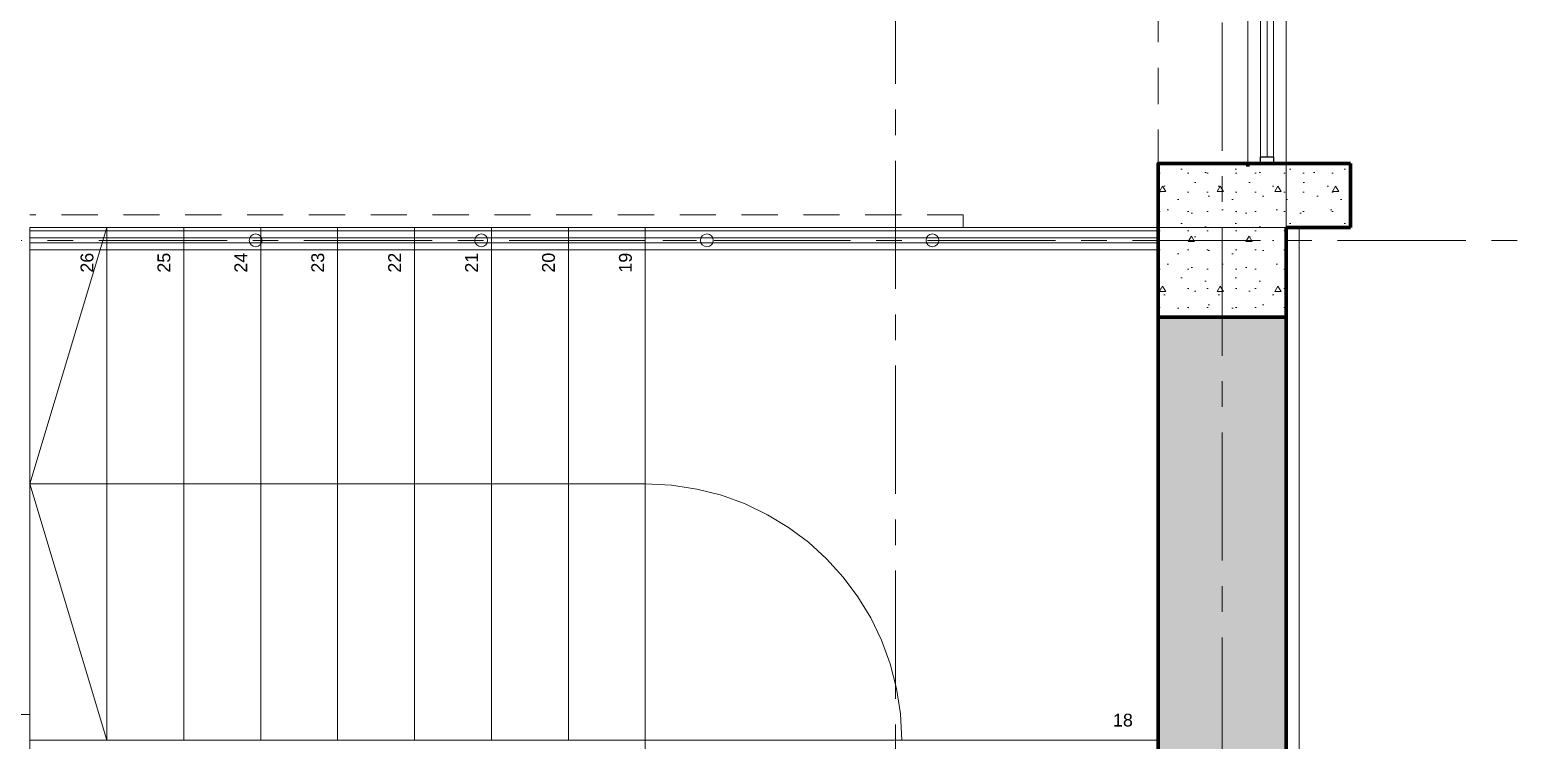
# Model space of a CAD drawing. Header units: inches. Extents: x -19 to 5698, y -728 to 92.
# Drawn here: x 139.17 to 145.02, y 24.75 to 27.52 of the extents above; entities that cross this region are included whole.
import ezdxf

# ---------------------------------------------------------------- set-up
doc = ezdxf.new("R2010")
doc.units = ezdxf.units.IN
doc.header["$MEASUREMENT"] = 0
doc.set_wipeout_variables(frame=1)
for name, pattern in [('ACAD_ISO04W100', [30, 24, -3, 0, -3]), ('HIDDEN', [0.375, 0.25, -0.125]), ('Hidden Line', [0.195611, 0.141111, -0.0545]), ('Línea Oculta', [0.195611, 0.141111, -0.0545]), ('Punto & Raya', [0.65, 0.5, -0.075, 0, -0.075]), ('Raya Pequeña', [0.141111, 0.070556, -0.070556]), ('Wipeout_Contour', [1, 0, -1])]:
    doc.linetypes.add(name, pattern=pattern)
doc.layers.add('00 conduct tomacorr', color=120, linetype='HIDDEN', lineweight=30)
for name, color, linetype in [('02 _ ARQ _ ALB _ Ejes Generales', 251, 'Continuous'), ('02 _ ARQ _ ZON _ Espacio.3D', 7, 'Continuous'), ('08 _ STR _ EXT _ 06 Columnas', 7, 'Continuous'), ('08 _ STR _ EXT _ 06 Elementos de Fachada', 7, 'Continuous'), ('08 _ STR _ EXT _ 07 Losa Aligerada', 7, 'Continuous'), ('08 _ STR _ EXT _ 09 Vigas', 251, 'Continuous'), ('08 _ STR _ EXT _ 11 Escaleras', 7, 'Continuous'), ('Estructura - 04 MURO', 7, 'Continuous'), ('Interior - CIELO RASSO', 7, 'Continuous'), ('Interior - Escaleras & Barandillas', 7, 'Continuous'), ('Marcador - Secciones', 7, 'Continuous')]:
    doc.layers.add(name, color=color, linetype=linetype)
doc.styles.add('Estilo_Generado_3', font='arial.ttf')
pattern_1 = [(0, (92.5, 6e-09), (0, 0.3897114), [0.024375, -0.200625]), (0, (92.6125, 0.19486), (0, 0.3897114), [0.024375, -0.200625]), (60, (92.5, 6e-09), (-0.3375, 0.1948557), [0.024375, -0.200625]), (60, (92.725, 6e-09), (-0.3375, 0.1948557), [0.024375, -0.200625]), (120, (92.5244, 6e-09), (0.3375, 0.1948557), [0.024375, -0.200625]), (120, (92.7494, 6e-09), (0.3375, 0.1948557), [0.024375, -0.200625]), (0, (92.500015, 0.0375), (0, 0.075), [0, -0.075, 0, -0.1125]), (45, (92.537515, 0.0375), (-0.05303301, 0.05303301), [0, -0.05625, 0, -0.09375])]

msp = doc.modelspace()

# ---------------------------------------------------------------- hatches: boundary and pattern name
at = {"layer": '08 _ STR _ EXT _ 06 Elementos de Fachada', "linetype": 'Continuous', "lineweight": 9}
h = msp.add_hatch(dxfattribs=at)
h.set_pattern_fill('HORMIGÓN_EN_MASA_0002', color=250, style=0, pattern_type=2)
h.set_pattern_definition(pattern_1)
h.paths.add_polyline_path([(144.07, 26.75), (144.32, 26.75), (144.32, 27), (144.07, 27)])

# ---------------------------------------------------------------- linework, layer by layer
at = {"layer": '02 _ ARQ _ ALB _ Ejes Generales', "color": 251, "linetype": 'Punto & Raya', "lineweight": 13, "true_color": 0x636466}
msp.add_line((143.82, 3.05), (143.82, 44.9), dxfattribs=at)
at = {"layer": '02 _ ARQ _ ZON _ Espacio.3D', "color": 254, "linetype": 'Continuous', "lineweight": 0, "flags": 128}
msp.add_lwpolyline([(138.17, 19.05), (138.17, 20.35), (139.17, 20.35), (139.17, 22.25), (138.67, 22.25), (138.67, 22.7), (139.17, 22.7), (139.17, 24.4), (138.67, 24.4), (138.67, 24.85), (139.17, 24.85), (139.17, 26.75), (143.57, 26.75), (143.57, 27), (143.92, 27), (143.92, 29.7)], dxfattribs=at)
at = {"layer": '08 _ STR _ EXT _ 06 Elementos de Fachada', "color": 7, "linetype": 'Continuous', "lineweight": 80, "flags": 128}
for points in [[(144.32, 27), (144.07, 27)], [(144.32, 26.75), (144.32, 27)], [(144.07, 26.75), (144.32, 26.75)]]:
    msp.add_lwpolyline(points, dxfattribs=at)
at = {"layer": '08 _ STR _ EXT _ 07 Losa Aligerada', "color": 7, "linetype": 'Continuous', "lineweight": 18, "flags": 128}
msp.add_lwpolyline([(129.57, 3.3753), (137.07, 3.3753), (137.07, 6.05), (144.82, 6.05), (144.82, 14.9999), (144.07, 14.9999), (144.07, 15.1499), (144.07, 15.7999), (144.07, 18.1001), (144.07, 18.1001), (144.07, 20.35), (139.17, 20.35), (139.17, 22.35), (139.17, 22.6), (139.17, 24.5), (139.17, 24.75), (139.17, 26.75), (144.07, 26.75), (144.07, 29.7)], dxfattribs=at)
at = {"layer": '08 _ STR _ EXT _ 09 Vigas', "color": 251, "linetype": 'Hidden Line', "lineweight": 13, "true_color": 0x636466}
msp.add_line((144.07, 26.75), (144.07, 39.9), dxfattribs=at)
at = {"layer": '08 _ STR _ EXT _ 09 Vigas', "color": 251, "linetype": 'Continuous', "lineweight": 13, "true_color": 0x636466}
msp.add_line((144.07, 26.4), (144.07, 20.7), dxfattribs=at)
at = {"layer": '08 _ STR _ EXT _ 09 Vigas', "color": 251, "linetype": 'Continuous', "lineweight": 80, "true_color": 0x636466}
msp.add_line((144.07, 26.4), (144.07, 20.7), dxfattribs=at)
at = {"layer": 'Estructura - 04 MURO', "color": 165, "linetype": 'Continuous', "lineweight": 15}
for p, q in [((143.92, 27), (143.92, 29.7)), ((144.07, 27), (144.07, 29.7)), ((143.97, 27.026), (143.97, 28.33)), ((143.995, 27.026), (143.995, 28.33)), ((144.02, 28.33), (144.02, 27.026)), ((144.07, 20.35), (144.07, 26.75)), ((144.07, 20.35), (144.07, 26.75)), ((144.12, 20.35), (144.12, 26.75)), ((144.12, 20.35), (144.12, 26.75))]:
    msp.add_line(p, q, dxfattribs=at)
at = {"layer": 'Estructura - 04 MURO', "color": 7, "linetype": 'Continuous', "lineweight": 80}
for p, q in [((143.97, 27), (143.92, 27)), ((143.97, 27), (143.92, 27)), ((144.02, 27), (143.97, 27)), ((144.02, 27), (143.97, 27)), ((144.02, 27), (143.97, 27)), ((144.07, 27), (144.02, 27)), ((144.07, 27), (144.02, 27))]:
    msp.add_line(p, q, dxfattribs=at)
at = {"layer": 'Estructura - 04 MURO', "color": 165, "linetype": 'Continuous', "lineweight": 25}
for p, q in [((143.97, 27), (143.97, 27.026)), ((143.97, 27.026), (144.02, 27.026)), ((144.02, 27.026), (144.02, 27))]:
    msp.add_line(p, q, dxfattribs=at)
at = {"layer": 'Estructura - 04 MURO', "color": 251, "linetype": 'Línea Oculta', "lineweight": 13}
msp.add_line((144.02, 26.4), (143.87, 26.4), dxfattribs=at)
msp.add_line((144.02, 26.4), (143.87, 26.4), dxfattribs=at)
at = {"layer": 'Estructura - 04 MURO', "color": 7, "linetype": 'Continuous', "lineweight": 80, "flags": 128}
msp.add_lwpolyline([(143.92, 26.9879), (143.92, 27)], dxfattribs=at)
at = {"layer": 'Interior - CIELO RASSO', "color": 251, "linetype": 'Línea Oculta', "lineweight": 13, "flags": 128}
msp.add_lwpolyline([(142.81, 26.8), (139.17, 26.8)], dxfattribs=at)

# ---------------------------------------------------------------- next in the draw order: wipeouts: each hides what was drawn before it
at = {"color": 254, "linetype": 'Wipeout_Contour', "lineweight": 0, "ltscale": 3417.818333}
msp.add_wipeout([(143.57, 24.75), (141.57, 24.75), (141.57, 22.35), (143.57, 22.35)], dxfattribs=at).dxf.layer = '08 _ STR _ EXT _ 11 Escaleras'

# ---------------------------------------------------------------- next in the draw order: linework, layer by layer
at = {"layer": '08 _ STR _ EXT _ 11 Escaleras', "color": 161, "linetype": 'Continuous', "lineweight": 13}
for p, q in [((141.57, 24.75), (141.57, 22.35)), ((143.57, 22.35), (143.57, 24.75))]:
    msp.add_line(p, q, dxfattribs=at)

# ---------------------------------------------------------------- next in the draw order: wipeouts: each hides what was drawn before it
at = {"color": 254, "linetype": 'Wipeout_Contour', "lineweight": 0, "ltscale": 3417.976311}
msp.add_wipeout([(141.57, 24.75), (143.57, 24.75), (143.57, 25.1885), (141.57, 25.1885)], dxfattribs=at).dxf.layer = '08 _ STR _ EXT _ 11 Escaleras'

# ---------------------------------------------------------------- next in the draw order: linework, layer by layer
at = {"layer": '08 _ STR _ EXT _ 11 Escaleras', "color": 161, "linetype": 'Continuous', "lineweight": 13}
for p, q in [((141.57, 25.1885), (141.57, 24.75)), ((143.57, 24.75), (143.57, 25.1885))]:
    msp.add_line(p, q, dxfattribs=at)
at = {"layer": '08 _ STR _ EXT _ 11 Escaleras', "color": 161, "linetype": 'Raya Pequeña', "lineweight": 13}
msp.add_line((143.57, 25.1885), (141.57, 25.1885), dxfattribs=at)

# ---------------------------------------------------------------- next in the draw order: wipeouts: each hides what was drawn before it
at = {"color": 254, "linetype": 'Wipeout_Contour', "lineweight": 0, "ltscale": 3418.096804}
msp.add_wipeout([(141.57, 26.75), (141.57, 25.1885), (143.57, 25.1885), (143.57, 26.75)], dxfattribs=at).dxf.layer = '08 _ STR _ EXT _ 11 Escaleras'

# ---------------------------------------------------------------- next in the draw order: linework, layer by layer
at = {"layer": '08 _ STR _ EXT _ 11 Escaleras', "color": 161, "linetype": 'Continuous', "lineweight": 13}
for p, q in [((143.57, 26.75), (141.57, 26.75)), ((143.57, 25.1885), (143.57, 26.75))]:
    msp.add_line(p, q, dxfattribs=at)

# ---------------------------------------------------------------- next in the draw order: wipeouts: each hides what was drawn before it
at = {"color": 254, "linetype": 'Wipeout_Contour', "lineweight": 0, "ltscale": 3409.275166}
msp.add_wipeout([(141.57, 26.75), (139.17, 26.75), (139.17, 24.75), (141.57, 24.75)], dxfattribs=at).dxf.layer = '08 _ STR _ EXT _ 11 Escaleras'

# ---------------------------------------------------------------- next in the draw order: linework, layer by layer
at = {"layer": '08 _ STR _ EXT _ 11 Escaleras', "color": 161, "linetype": 'Continuous', "lineweight": 13}
for p, q in [((141.57, 26.75), (139.17, 26.75)), ((139.17, 26.75), (139.17, 24.75)), ((139.17, 24.75), (141.57, 24.75)), ((141.57, 24.75), (143.57, 24.75))]:
    msp.add_line(p, q, dxfattribs=at)
at = {"layer": '08 _ STR _ EXT _ 11 Escaleras', "color": 161, "linetype": 'Raya Pequeña', "lineweight": 13}
msp.add_line((141.4316, 24.75), (141.4316, 26.75), dxfattribs=at)

# ---------------------------------------------------------------- next in the draw order: wipeouts: each hides what was drawn before it
at = {"color": 254, "linetype": 'Wipeout_Contour', "lineweight": 0, "ltscale": 3417.933419}
msp.add_wipeout([(143.57, 24.75), (141.57, 24.75), (141.57, 24.45), (143.57, 24.45)], dxfattribs=at).dxf.layer = '08 _ STR _ EXT _ 11 Escaleras'

# ---------------------------------------------------------------- next in the draw order: linework, layer by layer
at = {"layer": '08 _ STR _ EXT _ 11 Escaleras', "color": 167, "linetype": 'Continuous', "lineweight": 18}
for p, q in [((143.57, 24.75), (141.57, 24.75)), ((141.57, 24.75), (141.57, 24.45)), ((143.57, 24.45), (143.57, 24.75))]:
    msp.add_line(p, q, dxfattribs=at)

# ---------------------------------------------------------------- next in the draw order: wipeouts: each hides what was drawn before it
at = {"color": 254, "linetype": 'Wipeout_Contour', "lineweight": 0, "ltscale": 3418.071165}
msp.add_wipeout([(141.57, 24.75), (143.57, 24.75), (143.57, 26.75), (141.57, 26.75)], dxfattribs=at).dxf.layer = '08 _ STR _ EXT _ 11 Escaleras'

# ---------------------------------------------------------------- next in the draw order: linework, layer by layer
at = {"layer": '08 _ STR _ EXT _ 11 Escaleras', "color": 167, "linetype": 'Continuous', "lineweight": 18}
for p, q in [((141.57, 26.75), (141.57, 24.75)), ((143.57, 26.75), (141.57, 26.75)), ((143.57, 24.75), (143.57, 26.75)), ((141.57, 24.75), (143.57, 24.75))]:
    msp.add_line(p, q, dxfattribs=at)

# ---------------------------------------------------------------- next in the draw order: wipeouts: each hides what was drawn before it
at = {"color": 254, "linetype": 'Wipeout_Contour', "lineweight": 0, "ltscale": 3413.473318}
msp.add_wipeout([(141.57, 26.75), (141.27, 26.75), (141.27, 24.75), (141.57, 24.75)], dxfattribs=at).dxf.layer = '08 _ STR _ EXT _ 11 Escaleras'

# ---------------------------------------------------------------- next in the draw order: linework, layer by layer
at = {"layer": '08 _ STR _ EXT _ 11 Escaleras', "color": 167, "linetype": 'Continuous', "lineweight": 18}
for p, q in [((141.57, 26.75), (141.27, 26.75)), ((141.27, 26.75), (141.27, 24.75)), ((141.57, 24.75), (141.57, 26.75)), ((141.27, 24.75), (141.57, 24.75))]:
    msp.add_line(p, q, dxfattribs=at)
msp.add_arc((141.57, 24.75), 1, 0, 90, dxfattribs=at)

# ---------------------------------------------------------------- next in the draw order: wipeouts: each hides what was drawn before it
at = {"color": 254, "linetype": 'Wipeout_Contour', "lineweight": 0, "ltscale": 3412.273866}
msp.add_wipeout([(141.27, 26.75), (140.97, 26.75), (140.97, 24.75), (141.27, 24.75)], dxfattribs=at).dxf.layer = '08 _ STR _ EXT _ 11 Escaleras'
at = {"color": 254, "linetype": 'Wipeout_Contour', "lineweight": 0, "ltscale": 3417.933419}
msp.add_wipeout([(143.57, 24.75), (141.57, 24.75), (141.57, 24.45), (143.57, 24.45)], dxfattribs=at).dxf.layer = '08 _ STR _ EXT _ 11 Escaleras'

# ---------------------------------------------------------------- next in the draw order: linework, layer by layer
at = {"layer": '08 _ STR _ EXT _ 11 Escaleras', "color": 167, "linetype": 'Continuous', "lineweight": 18}
for p, q in [((141.27, 26.75), (140.97, 26.75)), ((140.97, 26.75), (140.97, 24.75)), ((141.27, 24.75), (141.27, 26.75)), ((140.97, 24.75), (141.27, 24.75))]:
    msp.add_line(p, q, dxfattribs=at)
at = {"layer": '08 _ STR _ EXT _ 11 Escaleras', "color": 161, "linetype": 'ACAD_ISO04W100', "lineweight": 13}
for p, q in [((143.57, 24.75), (141.57, 24.75)), ((141.57, 24.75), (141.57, 24.45)), ((143.57, 24.45), (143.57, 24.75))]:
    msp.add_line(p, q, dxfattribs=at)

# ---------------------------------------------------------------- next in the draw order: wipeouts: each hides what was drawn before it
at = {"color": 254, "linetype": 'Wipeout_Contour', "lineweight": 0, "ltscale": 3411.074414}
msp.add_wipeout([(140.97, 26.75), (140.67, 26.75), (140.67, 24.75), (140.97, 24.75)], dxfattribs=at).dxf.layer = '08 _ STR _ EXT _ 11 Escaleras'

# ---------------------------------------------------------------- next in the draw order: linework, layer by layer
at = {"layer": '08 _ STR _ EXT _ 11 Escaleras', "color": 167, "linetype": 'Continuous', "lineweight": 18}
for p, q in [((140.97, 26.75), (140.67, 26.75)), ((140.67, 26.75), (140.67, 24.75)), ((140.97, 24.75), (140.97, 26.75)), ((140.67, 24.75), (140.97, 24.75))]:
    msp.add_line(p, q, dxfattribs=at)

# ---------------------------------------------------------------- next in the draw order: wipeouts: each hides what was drawn before it
at = {"color": 254, "linetype": 'Wipeout_Contour', "lineweight": 0, "ltscale": 3409.874963}
msp.add_wipeout([(140.67, 26.75), (140.37, 26.75), (140.37, 24.75), (140.67, 24.75)], dxfattribs=at).dxf.layer = '08 _ STR _ EXT _ 11 Escaleras'

# ---------------------------------------------------------------- next in the draw order: linework, layer by layer
at = {"layer": '08 _ STR _ EXT _ 11 Escaleras', "color": 167, "linetype": 'Continuous', "lineweight": 18}
for p, q in [((140.67, 26.75), (140.37, 26.75)), ((140.37, 26.75), (140.37, 24.75)), ((140.67, 24.75), (140.67, 26.75)), ((140.37, 24.75), (140.67, 24.75))]:
    msp.add_line(p, q, dxfattribs=at)

# ---------------------------------------------------------------- next in the draw order: wipeouts: each hides what was drawn before it
at = {"color": 254, "linetype": 'Wipeout_Contour', "lineweight": 0, "ltscale": 3408.675511}
msp.add_wipeout([(140.07, 26.75), (140.07, 24.75), (140.37, 24.75), (140.37, 26.75)], dxfattribs=at).dxf.layer = '08 _ STR _ EXT _ 11 Escaleras'

# ---------------------------------------------------------------- next in the draw order: linework, layer by layer
at = {"layer": '08 _ STR _ EXT _ 11 Escaleras', "color": 167, "linetype": 'Continuous', "lineweight": 18}
for p, q in [((140.37, 26.75), (140.07, 26.75)), ((140.07, 26.75), (140.07, 24.75)), ((140.37, 24.75), (140.37, 26.75)), ((140.07, 24.75), (140.37, 24.75))]:
    msp.add_line(p, q, dxfattribs=at)

# ---------------------------------------------------------------- next in the draw order: wipeouts: each hides what was drawn before it
at = {"color": 254, "linetype": 'Wipeout_Contour', "lineweight": 0, "ltscale": 3407.476061}
msp.add_wipeout([(140.07, 26.75), (139.77, 26.75), (139.77, 24.75), (140.07, 24.75)], dxfattribs=at).dxf.layer = '08 _ STR _ EXT _ 11 Escaleras'

# ---------------------------------------------------------------- next in the draw order: linework, layer by layer
at = {"layer": '08 _ STR _ EXT _ 11 Escaleras', "color": 167, "linetype": 'Continuous', "lineweight": 18}
for p, q in [((140.07, 26.75), (139.77, 26.75)), ((139.77, 26.75), (139.77, 24.75)), ((140.07, 24.75), (140.07, 26.75)), ((139.77, 24.75), (140.07, 24.75))]:
    msp.add_line(p, q, dxfattribs=at)

# ---------------------------------------------------------------- next in the draw order: wipeouts: each hides what was drawn before it
at = {"color": 254, "linetype": 'Wipeout_Contour', "lineweight": 0, "ltscale": 3406.27661}
msp.add_wipeout([(139.77, 26.75), (139.47, 26.75), (139.47, 24.75), (139.77, 24.75)], dxfattribs=at).dxf.layer = '08 _ STR _ EXT _ 11 Escaleras'

# ---------------------------------------------------------------- next in the draw order: linework, layer by layer
at = {"layer": '08 _ STR _ EXT _ 11 Escaleras', "color": 167, "linetype": 'Continuous', "lineweight": 18}
for p, q in [((139.77, 26.75), (139.47, 26.75)), ((139.47, 26.75), (139.47, 24.75)), ((139.77, 24.75), (139.77, 26.75)), ((139.47, 24.75), (139.77, 24.75))]:
    msp.add_line(p, q, dxfattribs=at)

# ---------------------------------------------------------------- next in the draw order: wipeouts: each hides what was drawn before it
at = {"color": 254, "linetype": 'Wipeout_Contour', "lineweight": 0, "ltscale": 3405.07716}
msp.add_wipeout([(139.47, 26.75), (139.17, 26.75), (139.17, 24.75), (139.47, 24.75)], dxfattribs=at).dxf.layer = '08 _ STR _ EXT _ 11 Escaleras'

# ---------------------------------------------------------------- next in the draw order: linework, layer by layer
at = {"layer": '08 _ STR _ EXT _ 11 Escaleras', "color": 167, "linetype": 'Continuous', "lineweight": 18}
for p, q in [((139.47, 26.75), (139.17, 26.75)), ((139.17, 26.75), (139.17, 24.75)), ((139.47, 26.75), (139.17, 25.75)), ((139.47, 24.75), (139.47, 26.75)), ((139.47, 25.75), (139.17, 25.75)), ((139.17, 25.75), (139.47, 24.75)), ((141.57, 25.75), (139.47, 25.75)), ((139.17, 24.75), (139.47, 24.75))]:
    msp.add_line(p, q, dxfattribs=at)

# ---------------------------------------------------------------- next in the draw order: wipeouts: each hides what was drawn before it
at = {"color": 254, "linetype": 'Wipeout_Contour', "lineweight": 0, "ltscale": 3418.071165}
msp.add_wipeout([(141.57, 24.75), (143.57, 24.75), (143.57, 26.75), (141.57, 26.75)], dxfattribs=at).dxf.layer = '08 _ STR _ EXT _ 11 Escaleras'

# ---------------------------------------------------------------- next in the draw order: hatches: boundary and pattern name
at = {"layer": '08 _ STR _ EXT _ 06 Columnas', "linetype": 'Continuous', "lineweight": 9}
h = msp.add_hatch(dxfattribs=at)
h.set_pattern_fill('HORMIGÓN_EN_MASA_0002', style=0, pattern_type=2)
h.set_pattern_definition(pattern_1)
h.paths.add_polyline_path([(143.57, 26.4), (144.07, 26.4), (144.07, 26.75), (144.07, 27), (143.57, 27)])
at = {"layer": '08 _ STR _ EXT _ 09 Vigas', "linetype": 'Continuous', "lineweight": 18}
h = msp.add_hatch(dxfattribs=at)
h.set_pattern_fill('HORMIGÓN_EN_MASA__1__0002', color=12, style=0, pattern_type=2)
h.set_pattern_definition([(0, (92.5, 6e-09), (0, 0.3897114), [0.024375, -0.200625]), (0, (92.6125, 0.19486), (0, 0.3897114), [0.024375, -0.200625]), (60, (92.5, 6e-09), (-0.3375, 0.1948557), [0.024375, -0.200625]), (60, (92.725, 6e-09), (-0.3375, 0.1948557), [0.024375, -0.200625]), (120, (92.5244, 6e-09), (0.3375, 0.1948557), [0.024375, -0.200625]), (120, (92.7494, 6e-09), (0.3375, 0.1948557), [0.024375, -0.200625]), (0, (92.500015, 0.0375), (0, 0.075), [0, -0.075, 0, -0.1125]), (45, (92.537515, 0.0375), (-0.05303301, 0.05303301), [0, -0.05625, 0, -0.09375])])
h.paths.add_polyline_path([(143.57, 20.7), (144.07, 20.7), (144.07, 26.4), (143.57, 26.4)])

# ---------------------------------------------------------------- next in the draw order: linework, layer by layer
at = {"layer": '08 _ STR _ EXT _ 06 Columnas', "color": 7, "linetype": 'Continuous', "lineweight": 80, "flags": 128}
msp.add_lwpolyline([(144.07, 27), (143.57, 27), (143.57, 26.4), (144.07, 26.4), (144.07, 26.75)], dxfattribs=at)
at = {"layer": '08 _ STR _ EXT _ 09 Vigas', "color": 251, "linetype": 'Hidden Line', "lineweight": 13, "true_color": 0x636466}
for p, q in [((143.57, 26.75), (143.57, 29.7)), ((144.07, 26.75), (143.57, 26.75))]:
    msp.add_line(p, q, dxfattribs=at)
at = {"layer": '08 _ STR _ EXT _ 09 Vigas', "color": 251, "linetype": 'Continuous', "lineweight": 13, "true_color": 0x636466}
for q in [(143.57, 20.7), (144.07, 26.4)]:
    msp.add_line((143.57, 26.4), q, dxfattribs=at)
at = {"layer": '08 _ STR _ EXT _ 09 Vigas', "color": 251, "linetype": 'Continuous', "lineweight": 80, "true_color": 0x636466}
for p, q in [((143.57, 26.4), (143.57, 20.7)), ((144.07, 26.4), (143.57, 26.4))]:
    msp.add_line(p, q, dxfattribs=at)
at = {"layer": '08 _ STR _ EXT _ 11 Escaleras', "color": 161, "linetype": 'ACAD_ISO04W100', "lineweight": 13}
for p, q in [((141.57, 26.75), (141.57, 24.75)), ((143.57, 26.75), (141.57, 26.75)), ((143.57, 24.75), (143.57, 26.75)), ((141.57, 24.75), (143.57, 24.75))]:
    msp.add_line(p, q, dxfattribs=at)
at = {"layer": 'Interior - CIELO RASSO', "color": 251, "linetype": 'Línea Oculta', "lineweight": 13, "flags": 128}
msp.add_lwpolyline([(142.81, 26.75), (142.81, 26.8)], dxfattribs=at)
at = {"layer": 'Interior - Escaleras & Barandillas', "color": 161, "linetype": 'Continuous', "lineweight": 13, "flags": 128}
for points in [[(141.81, 26.725, 1), (141.81, 26.675, 1)], [(142.69, 26.725, 1), (142.69, 26.675, 1)]]:
    msp.add_lwpolyline(points, format="xyb", close=True, dxfattribs=at)
at = {"layer": 'Marcador - Secciones', "color": 251, "linetype": 'Punto & Raya', "lineweight": 13, "true_color": 0x636466}
msp.add_line((142.5454, 46.2111), (142.5454, 0.9472), dxfattribs=at)

# ---------------------------------------------------------------- next in the draw order: texts
at = {"layer": '08 _ STR _ EXT _ 11 Escaleras', "color": 161, "lineweight": 13, "insert": (143.3941, 24.8274), "char_height": 0.05, "attachment_point": 4, "style": 'Estilo_Generado_3'}
msp.add_mtext('\\A1;{\\pql;\\fArial|b0|i0|c0|p34;18}', dxfattribs=at)

# ---------------------------------------------------------------- next in the draw order: wipeouts: each hides what was drawn before it
at = {"color": 254, "linetype": 'Wipeout_Contour', "lineweight": 0, "ltscale": 3413.473319}
msp.add_wipeout([(141.27, 26.75), (141.27, 24.75), (141.57, 24.75), (141.57, 26.75)], dxfattribs=at).dxf.layer = '08 _ STR _ EXT _ 11 Escaleras'

# ---------------------------------------------------------------- next in the draw order: linework, layer by layer
at = {"layer": '08 _ STR _ EXT _ 11 Escaleras', "color": 161, "linetype": 'ACAD_ISO04W100', "lineweight": 13}
for p, q in [((141.57, 26.75), (141.27, 26.75)), ((141.27, 26.75), (141.27, 24.75)), ((141.57, 24.75), (141.57, 26.75)), ((141.27, 24.75), (141.57, 24.75))]:
    msp.add_line(p, q, dxfattribs=at)
msp.add_arc((141.57, 24.75), 1, 0, 90, dxfattribs=at)

# ---------------------------------------------------------------- next in the draw order: texts
at = {"layer": '08 _ STR _ EXT _ 11 Escaleras', "color": 161, "lineweight": 13, "insert": (141.4926, 26.5741), "char_height": 0.05, "attachment_point": 4, "rotation": 90, "style": 'Estilo_Generado_3'}
msp.add_mtext('\\A1;{\\pql;\\fArial|b0|i0|c0|p34;19}', dxfattribs=at)

# ---------------------------------------------------------------- next in the draw order: wipeouts: each hides what was drawn before it
at = {"color": 254, "linetype": 'Wipeout_Contour', "lineweight": 0, "ltscale": 3412.273866}
msp.add_wipeout([(140.97, 26.75), (140.97, 24.75), (141.27, 24.75), (141.27, 26.75)], dxfattribs=at).dxf.layer = '08 _ STR _ EXT _ 11 Escaleras'

# ---------------------------------------------------------------- next in the draw order: linework, layer by layer
at = {"layer": '02 _ ARQ _ ALB _ Ejes Generales', "color": 251, "linetype": 'Punto & Raya', "lineweight": 13, "true_color": 0x636466}
msp.add_line((141.07, 26.7), (147.07, 26.7), dxfattribs=at)
at = {"layer": '08 _ STR _ EXT _ 11 Escaleras', "color": 161, "linetype": 'ACAD_ISO04W100', "lineweight": 13}
for p, q in [((141.27, 26.75), (140.97, 26.75)), ((140.97, 26.75), (140.97, 24.75)), ((141.27, 24.75), (141.27, 26.75)), ((140.97, 24.75), (141.27, 24.75))]:
    msp.add_line(p, q, dxfattribs=at)

# ---------------------------------------------------------------- next in the draw order: texts
at = {"layer": '08 _ STR _ EXT _ 11 Escaleras', "color": 161, "lineweight": 13, "insert": (141.1926, 26.5741), "char_height": 0.05, "attachment_point": 4, "rotation": 90, "style": 'Estilo_Generado_3'}
msp.add_mtext('\\A1;{\\pql;\\fArial|b0|i0|c0|p34;20}', dxfattribs=at)

# ---------------------------------------------------------------- next in the draw order: wipeouts: each hides what was drawn before it
at = {"color": 254, "linetype": 'Wipeout_Contour', "lineweight": 0, "ltscale": 3411.074414}
msp.add_wipeout([(140.67, 26.75), (140.67, 24.75), (140.97, 24.75), (140.97, 26.75)], dxfattribs=at).dxf.layer = '08 _ STR _ EXT _ 11 Escaleras'

# ---------------------------------------------------------------- next in the draw order: linework, layer by layer
at = {"layer": '08 _ STR _ EXT _ 11 Escaleras', "color": 161, "linetype": 'ACAD_ISO04W100', "lineweight": 13}
for p, q in [((140.97, 26.75), (140.67, 26.75)), ((140.67, 26.75), (140.67, 24.75)), ((140.97, 24.75), (140.97, 26.75)), ((140.67, 24.75), (140.97, 24.75))]:
    msp.add_line(p, q, dxfattribs=at)
at = {"layer": 'Interior - Escaleras & Barandillas', "color": 161, "linetype": 'Continuous', "lineweight": 13, "flags": 128}
msp.add_lwpolyline([(140.93, 26.725, 1), (140.93, 26.675, 1)], format="xyb", close=True, dxfattribs=at)

# ---------------------------------------------------------------- next in the draw order: texts
at = {"layer": '08 _ STR _ EXT _ 11 Escaleras', "color": 161, "lineweight": 13, "insert": (140.8922, 26.5741), "char_height": 0.05, "attachment_point": 4, "rotation": 90, "style": 'Estilo_Generado_3'}
msp.add_mtext('\\A1;{\\pql;\\fArial|b0|i0|c0|p34;21}', dxfattribs=at)

# ---------------------------------------------------------------- next in the draw order: wipeouts: each hides what was drawn before it
at = {"color": 254, "linetype": 'Wipeout_Contour', "lineweight": 0, "ltscale": 3409.874963}
msp.add_wipeout([(140.37, 24.75), (140.67, 24.75), (140.67, 26.75), (140.37, 26.75)], dxfattribs=at).dxf.layer = '08 _ STR _ EXT _ 11 Escaleras'

# ---------------------------------------------------------------- next in the draw order: linework, layer by layer
at = {"layer": '08 _ STR _ EXT _ 11 Escaleras', "color": 161, "linetype": 'ACAD_ISO04W100', "lineweight": 13}
for p, q in [((140.67, 26.75), (140.37, 26.75)), ((140.37, 26.75), (140.37, 24.75)), ((140.67, 24.75), (140.67, 26.75)), ((140.37, 24.75), (140.67, 24.75))]:
    msp.add_line(p, q, dxfattribs=at)

# ---------------------------------------------------------------- next in the draw order: texts
at = {"layer": '08 _ STR _ EXT _ 11 Escaleras', "color": 161, "lineweight": 13, "insert": (140.5922, 26.5741), "char_height": 0.05, "attachment_point": 4, "rotation": 90, "style": 'Estilo_Generado_3'}
msp.add_mtext('\\A1;{\\pql;\\fArial|b0|i0|c0|p34;22}', dxfattribs=at)

# ---------------------------------------------------------------- next in the draw order: wipeouts: each hides what was drawn before it
at = {"color": 254, "linetype": 'Wipeout_Contour', "lineweight": 0, "ltscale": 3408.675511}
msp.add_wipeout([(140.07, 24.75), (140.37, 24.75), (140.37, 26.75), (140.07, 26.75)], dxfattribs=at).dxf.layer = '08 _ STR _ EXT _ 11 Escaleras'

# ---------------------------------------------------------------- next in the draw order: linework, layer by layer
at = {"layer": '08 _ STR _ EXT _ 11 Escaleras', "color": 161, "linetype": 'ACAD_ISO04W100', "lineweight": 13}
for p, q in [((140.37, 26.75), (140.07, 26.75)), ((140.07, 26.75), (140.07, 24.75)), ((140.37, 24.75), (140.37, 26.75)), ((140.07, 24.75), (140.37, 24.75))]:
    msp.add_line(p, q, dxfattribs=at)

# ---------------------------------------------------------------- next in the draw order: texts
at = {"layer": '08 _ STR _ EXT _ 11 Escaleras', "color": 161, "lineweight": 13, "insert": (140.2926, 26.5741), "char_height": 0.05, "attachment_point": 4, "rotation": 90, "style": 'Estilo_Generado_3'}
msp.add_mtext('\\A1;{\\pql;\\fArial|b0|i0|c0|p34;23}', dxfattribs=at)

# ---------------------------------------------------------------- next in the draw order: wipeouts: each hides what was drawn before it
at = {"color": 254, "linetype": 'Wipeout_Contour', "lineweight": 0, "ltscale": 3407.47606}
msp.add_wipeout([(139.77, 24.75), (140.07, 24.75), (140.07, 26.75), (139.77, 26.75)], dxfattribs=at).dxf.layer = '08 _ STR _ EXT _ 11 Escaleras'

# ---------------------------------------------------------------- next in the draw order: linework, layer by layer
at = {"layer": '08 _ STR _ EXT _ 11 Escaleras', "color": 161, "linetype": 'ACAD_ISO04W100', "lineweight": 13}
for p, q in [((140.07, 26.75), (139.77, 26.75)), ((139.77, 26.75), (139.77, 24.75)), ((140.07, 24.75), (140.07, 26.75)), ((139.77, 24.75), (140.07, 24.75))]:
    msp.add_line(p, q, dxfattribs=at)
at = {"layer": 'Interior - Escaleras & Barandillas', "color": 161, "linetype": 'Continuous', "lineweight": 13, "flags": 128}
msp.add_lwpolyline([(140.05, 26.725, 1), (140.05, 26.675, 1)], format="xyb", close=True, dxfattribs=at)

# ---------------------------------------------------------------- next in the draw order: texts
at = {"layer": '08 _ STR _ EXT _ 11 Escaleras', "color": 161, "lineweight": 13, "insert": (139.9922, 26.5741), "char_height": 0.05, "attachment_point": 4, "rotation": 90, "style": 'Estilo_Generado_3'}
msp.add_mtext('\\A1;{\\pql;\\fArial|b0|i0|c0|p34;24}', dxfattribs=at)

# ---------------------------------------------------------------- next in the draw order: wipeouts: each hides what was drawn before it
at = {"color": 254, "linetype": 'Wipeout_Contour', "lineweight": 0, "ltscale": 3406.27661}
msp.add_wipeout([(139.47, 24.75), (139.77, 24.75), (139.77, 26.75), (139.47, 26.75)], dxfattribs=at).dxf.layer = '08 _ STR _ EXT _ 11 Escaleras'

# ---------------------------------------------------------------- next in the draw order: linework, layer by layer
at = {"layer": '08 _ STR _ EXT _ 11 Escaleras', "color": 161, "linetype": 'ACAD_ISO04W100', "lineweight": 13}
for p, q in [((139.77, 26.75), (139.47, 26.75)), ((139.47, 26.75), (139.47, 24.75)), ((139.77, 24.75), (139.77, 26.75)), ((139.47, 24.75), (139.77, 24.75))]:
    msp.add_line(p, q, dxfattribs=at)

# ---------------------------------------------------------------- next in the draw order: texts
at = {"layer": '08 _ STR _ EXT _ 11 Escaleras', "color": 161, "lineweight": 13, "insert": (139.6926, 26.5741), "char_height": 0.05, "attachment_point": 4, "rotation": 90, "style": 'Estilo_Generado_3'}
msp.add_mtext('\\A1;{\\pql;\\fArial|b0|i0|c0|p34;25}', dxfattribs=at)

# ---------------------------------------------------------------- next in the draw order: wipeouts: each hides what was drawn before it
at = {"color": 254, "linetype": 'Wipeout_Contour', "lineweight": 0, "ltscale": 3405.07716}
msp.add_wipeout([(139.17, 24.75), (139.47, 24.75), (139.47, 26.75), (139.17, 26.75)], dxfattribs=at).dxf.layer = '08 _ STR _ EXT _ 11 Escaleras'

# ---------------------------------------------------------------- next in the draw order: linework, layer by layer
at = {"layer": '00 conduct tomacorr'}
msp.add_arc((144.0656, 22.4619), 7.5166, 122.25151, 202.01567, dxfattribs=at)
at = {"layer": '02 _ ARQ _ ALB _ Ejes Generales', "color": 251, "linetype": 'Punto & Raya', "lineweight": 13, "true_color": 0x636466}
msp.add_line((136.2385, 26.7), (142.2385, 26.7), dxfattribs=at)
at = {"layer": '08 _ STR _ EXT _ 11 Escaleras', "color": 161, "linetype": 'ACAD_ISO04W100', "lineweight": 13}
for p, q in [((139.47, 26.75), (139.17, 26.75)), ((139.17, 26.75), (139.17, 24.75)), ((139.47, 26.75), (139.17, 25.75)), ((139.47, 24.75), (139.47, 26.75)), ((139.47, 25.75), (139.17, 25.75)), ((139.17, 25.75), (139.47, 24.75)), ((141.57, 25.75), (139.47, 25.75)), ((139.17, 24.75), (139.47, 24.75))]:
    msp.add_line(p, q, dxfattribs=at)
at = {"layer": 'Interior - CIELO RASSO', "color": 251, "linetype": 'Línea Oculta', "lineweight": 13, "flags": 128}
msp.add_lwpolyline([(139.17, 26.75), (142.81, 26.75)], dxfattribs=at)
at = {"layer": 'Interior - Escaleras & Barandillas', "color": 161, "linetype": 'Continuous', "lineweight": 13, "flags": 128}
for points in [[(143.57, 26.6625), (143.57, 26.7375), (139.17, 26.7375), (139.17, 26.6625)], [(143.57, 26.6903), (143.57, 26.7098), (139.17, 26.7098), (139.17, 26.6903)], [(143.57, 26.6903), (143.57, 26.7098), (139.17, 26.7098), (139.17, 26.6903)], [(143.57, 26.6903), (143.57, 26.7098), (139.17, 26.7098), (139.17, 26.6903)], [(143.57, 26.6903), (143.57, 26.7098), (139.17, 26.7098), (139.17, 26.6903)], [(143.57, 26.6903), (143.57, 26.7098), (139.17, 26.7098), (139.17, 26.6903)], [(143.57, 26.6903), (143.57, 26.7098), (139.17, 26.7098), (139.17, 26.6903)]]:
    msp.add_lwpolyline(points, close=True, dxfattribs=at)

# ---------------------------------------------------------------- next in the draw order: texts
at = {"layer": '08 _ STR _ EXT _ 11 Escaleras', "color": 161, "lineweight": 13, "insert": (139.3926, 26.5741), "char_height": 0.05, "attachment_point": 4, "rotation": 90, "style": 'Estilo_Generado_3'}
msp.add_mtext('\\A1;{\\pql;\\fArial|b0|i0|c0|p34;26}', dxfattribs=at)

doc.saveas('drawing.dxf')
